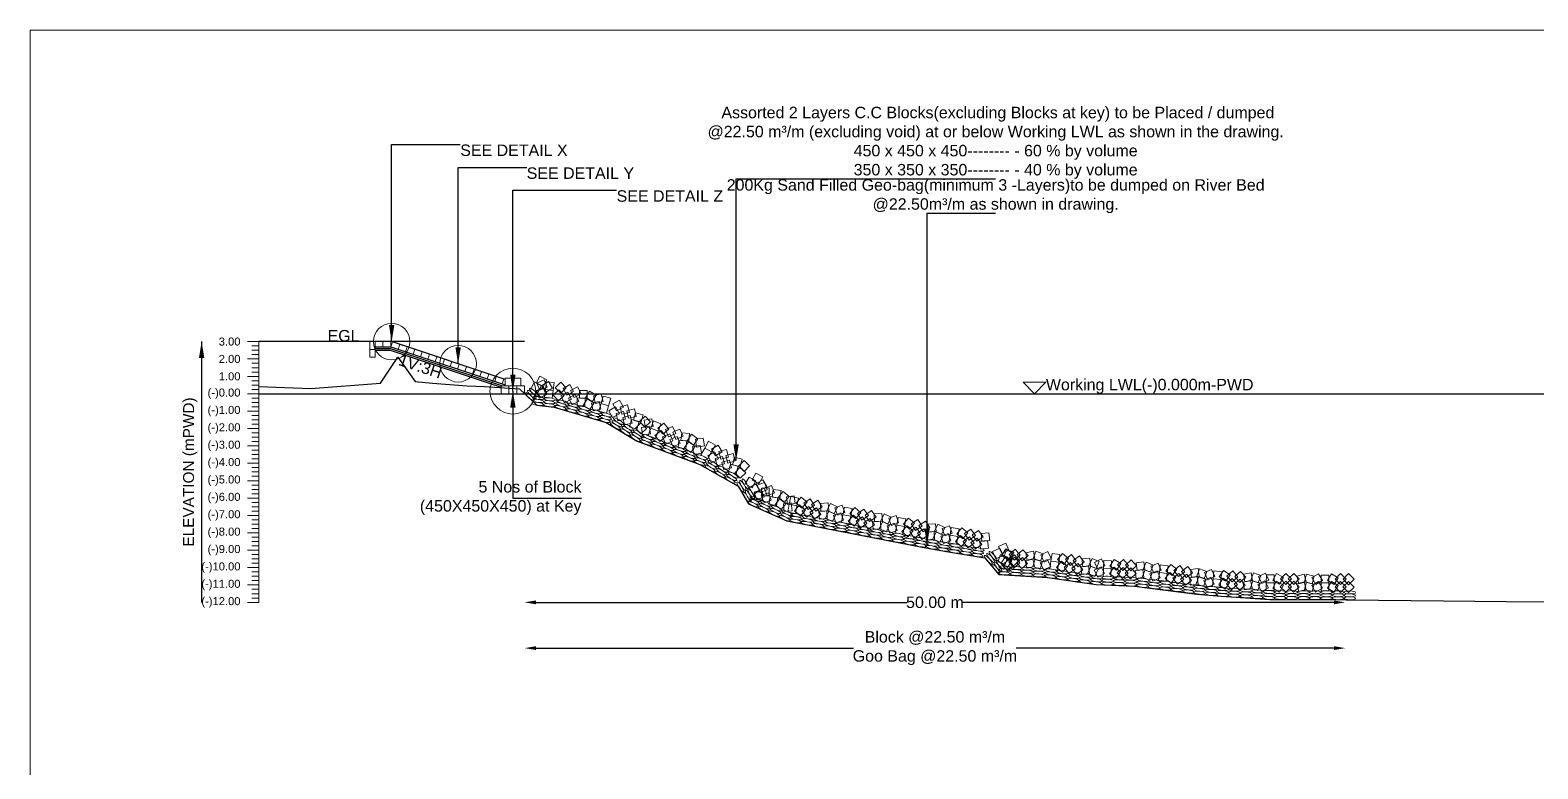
# Model space of a CAD drawing. Header units: inches. Extents: x 89000 to 845017, y -7071 to 0.
# Drawn here: x 205000 to 211594, y -3229 to 0 of the extents above; entities that cross this region are included whole.
import ezdxf

# ---------------------------------------------------------------- set-up
doc = ezdxf.new("R2010")
doc.units = ezdxf.units.IN
doc.header["$LTSCALE"] = 7
doc.header["$MEASUREMENT"] = 0
doc.header["$PDMODE"] = 3
for name, color, linetype, lineweight in [('Cross Section Labels', 7, 'Continuous', 9), ('Existing_Bed_Level for Xsection', 7, 'Continuous', 25), ('Long Section Labels', 7, 'Continuous', 9)]:
    doc.layers.add(name, color=color, linetype=linetype, lineweight=lineweight)
doc.styles.get("Standard").update_dxf_attribs({"font": 'arial.ttf'})
doc.dimstyles.new('Appron Lebeling Style', dxfattribs={"dimtxt": 50, "dimasz": 50, "dimexe": 0.18, "dimexo": 0.0625, "dimgap": 0.09, "dimtad": 0, "dimtih": 1, "dimtoh": 1, "dimdec": 4, "dimzin": 0, "dimdsep": 46, "dimtxsty": 'Standard', "dimcen": 0.09, "dimse1": 1, "dimse2": 1, "dimadec": 0, "dimazin": 0, "dimtfac": 1, "dimtdec": 4, "dimtofl": 0, "dimtmove": 0, "dimatfit": 3, "dimfxl": 1, "dimtolj": 1, "dimtzin": 0, "dimarcsym": 0})
doc.dimstyles.get("Standard").update_dxf_attribs({"dimtxt": 0.18, "dimasz": 0.18, "dimexe": 0.18, "dimexo": 0.0625, "dimgap": 0.09, "dimtad": 0, "dimtih": 1, "dimtoh": 1, "dimdec": 4, "dimzin": 0, "dimdsep": 46, "dimtxsty": 'Standard', "dimcen": 0.09, "dimadec": 0, "dimazin": 0, "dimtfac": 1, "dimtdec": 4, "dimtofl": 0, "dimtmove": 0, "dimatfit": 3, "dimfxl": 1, "dimtolj": 1, "dimtzin": 0, "dimarcsym": 0})

# ---------------------------------------------------------------- blocks, each defined once
blk = doc.blocks.new('*D273')
at = {"layer": 'Cross Section Labels', "color": 0, "lineweight": -2, "transparency": 16777216}
for p, q in [((207212.5, -2501.5), (208834.8, -2501.5)), ((210702.1, -2501.5), (209079.9, -2501.5))]:
    blk.add_line(p, q, dxfattribs=at)
at = {"layer": 'Cross Section Labels', "color": 0, "transparency": 16777216}
for points in [[(207212.5, -2493.2), (207212.5, -2509.9), (207162.5, -2501.5)], [(210702.1, -2493.2), (210702.1, -2509.9), (210752.1, -2501.5)]]:
    blk.add_solid(points, dxfattribs=at)
at = {"layer": 'Defpoints', "color": 0, "transparency": 16777216}
for p in [(207162.5, -1589.5), (210752.1, -2490.1), (210752.1, -2501.5)]:
    blk.add_point(p, dxfattribs=at)
at = {"layer": 'Cross Section Labels', "color": 0, "transparency": 16777216, "insert": (208957.3, -2501.5), "char_height": 50, "attachment_point": 5}
blk.add_mtext('\\A1;50.00 m', dxfattribs=at)
blk = doc.blocks.new('*D274')
at = {"layer": 'Cross Section Labels', "color": 0, "lineweight": -2, "transparency": 16777216}
for p, q in [((207212.5, -2701.5), (208601.7, -2701.5)), ((210702.1, -2701.5), (209312.9, -2701.5))]:
    blk.add_line(p, q, dxfattribs=at)
at = {"layer": 'Cross Section Labels', "color": 0, "transparency": 16777216}
for points in [[(207212.5, -2693.2), (207212.5, -2709.9), (207162.5, -2701.5)], [(210702.1, -2693.2), (210702.1, -2709.9), (210752.1, -2701.5)]]:
    blk.add_solid(points, dxfattribs=at)
at = {"layer": 'Defpoints', "color": 0, "transparency": 16777216}
for p in [(207162.5, -1589.5), (210752.1, -2490.1), (210752.1, -2701.5)]:
    blk.add_point(p, dxfattribs=at)
at = {"layer": 'Cross Section Labels', "color": 0, "transparency": 16777216, "insert": (208957.3, -2701.5), "char_height": 50, "attachment_point": 5}
blk.add_mtext('\\A1;Block @22.50 m³/m ^JGoo Bag @22.50 m³/m ', dxfattribs=at)

msp = doc.modelspace()

# ---------------------------------------------------------------- linework, layer by layer
at = {"layer": 'Cross Section Labels'}
for points in [[(205000, 0), (215000, 0), (215000, -7071), (205000, -7071)], [(209392.54003, -1589.52), (209442.54003, -1539.52), (209342.54003, -1539.52)]]:
    msp.add_lwpolyline(points, close=True, dxfattribs=at)
for centre, radius in [((206581.14003, -1361.52), 80), ((206871.84003, -1458.42), 80), ((207111.24003, -1578.12), 100)]:
    msp.add_circle(centre, radius, dxfattribs=at)
at = {"layer": 'Existing_Bed_Level for Xsection'}
for points in [[(207162.54003, -1361.52), (206000, -1361.52)], [(207077.04003, -1526.82), (206584.65009, -1362.69002), (206581.14003, -1361.52), (206577.4401, -1361.52), (206509.0401, -1361.52)], [(206509.0401, -1384.32), (206577.4401, -1384.32), (207077.04003, -1550.85331)], [(206000, -1558.36), (206227.97267, -1566.72), (206531.96665, -1543.92), (206607.94233, -1429.92), (206683.96364, -1535.56), (206759.93932, -1543.16), (206911.93631, -1555.32), (206987.91199, -1558.36), (207139.90898, -1568.24), (207215.88466, -1639.68), (207291.90597, -1648.8), (207519.87864, -1714.92), (207655.4139, -1796.24), (207928.98906, -1898.84), (208096.28507, -1993.84), (208141.8805, -2071.36), (208308.98906, -2145.08), (208901.86834, -2259.84), (209008.36535, -2279.6), (209175.40759, -2306.96), (209236.26697, -2379.16), (209448.98906, -2392.84), (209661.85903, -2424), (209828.98906, -2430.84), (210102.60643, -2465.04), (210208.98906, -2474.92), (210421.85168, -2488.6), (210756.25132, -2490.12), (211181.84572, -2494.68), (211455.40248, -2497.72), (211622.6033, -2499.24)], [(206509.0401, -1391.92), (206576.20679, -1391.92), (207066.40679, -1555.32)], [(206509.0401, -1399.52), (206574.97348, -1399.52), (207059.94003, -1561.17552)], [(206000, -1589.52), (212108.98906, -1589.52)]]:
    msp.add_lwpolyline(points, dxfattribs=at)
at = {"layer": 'Long Section Labels'}
for points in [[(206000, -1361.52), (205950, -1361.52)], [(206000, -1380.52), (205970, -1380.52)], [(206000, -2501.52), (206000, -2425.52), (206000, -2349.52), (206000, -2273.52), (206000, -2197.52), (206000, -2121.52), (206000, -2045.52), (206000, -1969.52), (206000, -1893.52), (206000, -1817.52), (206000, -1741.52), (206000, -1665.52), (206000, -1589.52), (206000, -1513.52), (206000, -1437.52), (206000, -1361.52)], [(206000, -1437.52), (205950, -1437.52)], [(206000, -1399.52), (205970, -1399.52)], [(206000, -1418.52), (205970, -1418.52)], [(206000, -1513.52), (205950, -1513.52)], [(206000, -1456.52), (205970, -1456.52)], [(206000, -1475.52), (205970, -1475.52)], [(206000, -1494.52), (205970, -1494.52)], [(206000, -1532.52), (205970, -1532.52)], [(206000, -1551.52), (205970, -1551.52)], [(206000, -1570.52), (205970, -1570.52)], [(206000, -1589.52), (205950, -1589.52)], [(206000, -1608.52), (205970, -1608.52)], [(206000, -1627.52), (205970, -1627.52)], [(206000, -1646.52), (205970, -1646.52)], [(206000, -1665.52), (205950, -1665.52)], [(206000, -1684.52), (205970, -1684.52)], [(206000, -1703.52), (205970, -1703.52)], [(206000, -1741.52), (205950, -1741.52)], [(206000, -1722.52), (205970, -1722.52)], [(206000, -1760.52), (205970, -1760.52)], [(206000, -1779.52), (205970, -1779.52)], [(206000, -1817.52), (205950, -1817.52)], [(206000, -1798.52), (205970, -1798.52)], [(206000, -1836.52), (205970, -1836.52)], [(206000, -1893.52), (205950, -1893.52)], [(206000, -1855.52), (205970, -1855.52)], [(206000, -1874.52), (205970, -1874.52)], [(206000, -1969.52), (205950, -1969.52)], [(206000, -1912.52), (205970, -1912.52)], [(206000, -1931.52), (205970, -1931.52)], [(206000, -1950.52), (205970, -1950.52)], [(206000, -1988.52), (205970, -1988.52)], [(206000, -2007.52), (205970, -2007.52)], [(206000, -2026.52), (205970, -2026.52)], [(206000, -2045.52), (205950, -2045.52)], [(206000, -2064.52), (205970, -2064.52)], [(206000, -2083.52), (205970, -2083.52)], [(206000, -2102.52), (205970, -2102.52)], [(206000, -2121.52), (205950, -2121.52)], [(206000, -2140.52), (205970, -2140.52)], [(206000, -2159.52), (205970, -2159.52)], [(206000, -2197.52), (205950, -2197.52)], [(206000, -2178.52), (205970, -2178.52)], [(206000, -2216.52), (205970, -2216.52)], [(206000, -2235.52), (205970, -2235.52)], [(206000, -2273.52), (205950, -2273.52)], [(206000, -2254.52), (205970, -2254.52)], [(206000, -2292.52), (205970, -2292.52)], [(206000, -2349.52), (205950, -2349.52)], [(206000, -2311.52), (205970, -2311.52)], [(206000, -2330.52), (205970, -2330.52)], [(206000, -2368.52), (205970, -2368.52)], [(206000, -2425.52), (205950, -2425.52)], [(206000, -2387.52), (205970, -2387.52)], [(206000, -2406.52), (205970, -2406.52)], [(206000, -2501.52), (205950, -2501.52)], [(206000, -2444.52), (205970, -2444.52)], [(206000, -2463.52), (205970, -2463.52)], [(206000, -2482.52), (205970, -2482.52)]]:
    msp.add_lwpolyline(points, dxfattribs=at)
for points in [[(206509.0401, -1361.52), (206486.2401, -1361.52), (206486.2401, -1395.72), (206509.0401, -1395.72)], [(206543.2401, -1361.52), (206509.0401, -1361.52), (206509.0401, -1384.32), (206543.2401, -1384.32)], [(206577.4401, -1361.52), (206543.2401, -1361.52), (206543.2401, -1384.32), (206577.4401, -1384.32)], [(206617.09506, -1373.50501), (206584.65009, -1362.69002), (206577.4401, -1384.32), (206609.88507, -1395.13499)], [(206649.54003, -1384.32), (206617.09506, -1373.50501), (206609.88507, -1395.13499), (206642.33004, -1405.94998)], [(206681.985, -1395.13499), (206649.54003, -1384.32), (206642.33004, -1405.94998), (206674.77501, -1416.76497)], [(206509.0401, -1395.72), (206486.2401, -1395.72), (206486.2401, -1429.92), (206509.0401, -1429.92)], [(206714.42997, -1405.94998), (206681.985, -1395.13499), (206674.77501, -1416.76497), (206707.21998, -1427.57996)], [(206746.87494, -1416.76497), (206714.42997, -1405.94998), (206707.21998, -1427.57996), (206739.66494, -1438.39495)], [(206779.31991, -1427.57996), (206746.87494, -1416.76497), (206739.66494, -1438.39495), (206772.10991, -1449.20994)], [(206811.76488, -1438.39495), (206779.31991, -1427.57996), (206772.10991, -1449.20994), (206804.55488, -1460.02493)], [(206844.20984, -1449.20994), (206811.76488, -1438.39495), (206804.55488, -1460.02493), (206836.99985, -1470.83992)], [(206876.65481, -1460.02493), (206844.20984, -1449.20994), (206836.99985, -1470.83992), (206869.44482, -1481.65491)], [(206909.09978, -1470.83992), (206876.65481, -1460.02493), (206869.44482, -1481.65491), (206901.88979, -1492.4699)], [(206941.54475, -1481.65491), (206909.09978, -1470.83992), (206901.88979, -1492.4699), (206934.33476, -1503.28489)], [(206973.98972, -1492.4699), (206941.54475, -1481.65491), (206934.33476, -1503.28489), (206966.77973, -1514.09988)], [(207006.43469, -1503.28489), (206973.98972, -1492.4699), (206966.77973, -1514.09988), (206999.2247, -1524.91486)], [(207038.87966, -1514.09988), (207006.43469, -1503.28489), (206999.2247, -1524.91486), (207031.66966, -1535.72985)], [(207071.32463, -1524.91486), (207038.87966, -1514.09988), (207031.66966, -1535.72985), (207064.11463, -1546.54484)], [(207259.84527, -1528.64451), (207229.71208, -1512.4695), (207213.53707, -1542.60269), (207243.67026, -1558.7777)], [(207094.14003, -1555.32), (207059.94003, -1555.32), (207059.94003, -1589.52), (207094.14003, -1589.52)], [(207111.24003, -1521.12), (207077.04003, -1521.12), (207077.04003, -1555.32), (207111.24003, -1555.32)], [(207128.34003, -1555.32), (207094.14003, -1555.32), (207094.14003, -1589.52), (207128.34003, -1589.52)], [(207145.44003, -1521.12), (207111.24003, -1521.12), (207111.24003, -1555.32), (207145.44003, -1555.32)], [(207162.54003, -1555.32), (207128.34003, -1555.32), (207128.34003, -1589.52), (207162.54003, -1589.52)], [(207236.41737, -1553.55983), (207206.28418, -1537.38482), (207190.10917, -1567.51801), (207220.24236, -1583.69302)], [(207243.73768, -1563.23815), (207212.2856, -1576.6697), (207225.71715, -1608.12178), (207257.16923, -1594.69023)], [(207261.71795, -1589.50925), (207243.72102, -1560.42746), (207214.63923, -1578.4244), (207232.63617, -1607.50618)], [(207247.81132, -1529.28163), (207216.35924, -1542.71318), (207229.79079, -1574.16526), (207261.24287, -1560.73371)], [(207285.14586, -1564.59393), (207267.14892, -1535.51214), (207238.06713, -1553.50907), (207256.06407, -1582.59086)], [(207287.69902, -1574.81217), (207253.74249, -1570.73852), (207249.66885, -1604.69505), (207283.62538, -1608.76869)], [(207291.77266, -1540.85564), (207257.81614, -1536.782), (207253.74249, -1570.73852), (207287.69902, -1574.81217)], [(207335.59179, -1596.77683), (207311.89453, -1572.11756), (207287.23526, -1595.81483), (207310.93252, -1620.4741)], [(207345.11838, -1563.93046), (207321.42112, -1539.27119), (207296.76185, -1562.96846), (207320.45911, -1587.62772)], [(207351.00546, -1582.59921), (207321.03669, -1599.07685), (207337.51433, -1629.04563), (207367.4831, -1612.56798)], [(207360.53205, -1549.75284), (207330.56328, -1566.23048), (207347.04092, -1596.19925), (207377.00969, -1579.72161)], [(207409.86143, -1589.2297), (207393.35992, -1559.27406), (207363.40428, -1575.77557), (207379.90579, -1605.73121)], [(207436.92263, -1575.27967), (207402.72967, -1574.58582), (207402.03582, -1608.77878), (207436.22878, -1609.47263)], [(207475.80913, -1595.7814), (207446.55118, -1578.07229), (207428.84207, -1607.33023), (207458.10001, -1625.03934)], [(207400.33484, -1622.07607), (207383.83334, -1592.12043), (207353.8777, -1608.62194), (207370.3792, -1638.57758)], [(207427.39605, -1608.12604), (207393.20308, -1607.43219), (207392.50923, -1641.62515), (207426.70219, -1642.319)], [(207466.28254, -1628.62777), (207437.0246, -1610.91866), (207419.31548, -1640.1766), (207448.57342, -1657.88572)], [(207488.17585, -1623.24527), (207454.96188, -1631.3983), (207463.11491, -1664.61228), (207496.32888, -1656.45925)], [(207497.70244, -1590.3989), (207464.48847, -1598.55193), (207472.6415, -1631.76591), (207505.85547, -1623.61288)], [(207529.67823, -1641.79547), (207496.83186, -1632.26888), (207487.30527, -1665.11526), (207520.15164, -1674.64185)], [(207539.20482, -1608.9491), (207506.35845, -1599.42251), (207496.83186, -1632.26888), (207529.67823, -1641.79547)], [(207577.13972, -1676.8175), (207560.52222, -1646.92605), (207530.63077, -1663.54355), (207547.24827, -1693.435)], [(207594.73529, -1647.49113), (207578.11779, -1617.59968), (207548.22634, -1634.21718), (207564.84384, -1664.10863)], [(207613.25739, -1637.71781), (207580.07527, -1645.99952), (207588.35698, -1679.18165), (207621.5391, -1670.89993)], [(207595.66182, -1667.04418), (207562.4797, -1675.32589), (207570.76141, -1708.50801), (207603.94353, -1700.2263)], [(207633.27981, -1717.80536), (207624.97167, -1684.62984), (207591.79616, -1692.93798), (207600.10429, -1726.11349)], [(207650.87538, -1688.47899), (207642.56724, -1655.30347), (207609.39173, -1663.61161), (207617.69986, -1696.78712)], [(207663.00548, -1711.22531), (207630.12242, -1701.82611), (207620.72323, -1734.70916), (207653.60628, -1744.10836)], [(207680.60105, -1681.89894), (207647.718, -1672.49974), (207638.3188, -1705.3828), (207671.20185, -1714.78199)], [(207712.96584, -1711.6479), (207689.19775, -1687.05689), (207664.60674, -1710.82498), (207688.37484, -1735.41599)], [(207718.98132, -1698.95102), (207685.24133, -1704.54144), (207690.83175, -1738.28143), (207724.57174, -1732.69101)], [(207758.94437, -1720.61924), (207726.92228, -1708.60986), (207714.9129, -1740.63196), (207746.935, -1752.64134)], [(207695.37027, -1740.97426), (207671.60218, -1716.38326), (207647.01117, -1740.15135), (207670.77926, -1764.74236)], [(207706.97194, -1730.97312), (207673.23195, -1736.56354), (207678.82237, -1770.30353), (207712.56237, -1764.71311)], [(207746.935, -1752.64134), (207714.9129, -1740.63196), (207702.90352, -1772.65406), (207734.92562, -1784.66344)], [(207781.01213, -1776.98477), (207759.26905, -1750.58631), (207732.87059, -1772.32939), (207754.61366, -1798.72785)], [(207793.0215, -1744.96267), (207771.27843, -1718.56421), (207744.87997, -1740.30729), (207766.62304, -1766.70575)], [(207797.46438, -1764.0268), (207766.3238, -1778.16553), (207780.46253, -1809.30612), (207811.60312, -1795.16738)], [(207809.47376, -1732.0047), (207778.33317, -1746.14343), (207792.47191, -1777.28402), (207823.6125, -1763.14528)], [(207843.63198, -1807.15873), (207829.46845, -1776.02941), (207798.33913, -1790.19294), (207812.50266, -1821.32226)], [(207855.64136, -1775.13663), (207841.47783, -1744.00731), (207810.34851, -1758.17084), (207824.51204, -1789.30016)], [(207883.68968, -1763.29587), (207849.64979, -1759.99046), (207846.34438, -1794.03035), (207880.38427, -1797.33576)], [(207920.89534, -1786.70997), (207893.07661, -1766.81629), (207873.18293, -1794.63501), (207901.00166, -1814.52869)], [(207871.68031, -1795.31797), (207837.64041, -1792.01256), (207834.335, -1826.05245), (207868.3749, -1829.35786)], [(207908.88596, -1818.73206), (207881.06723, -1798.83839), (207861.17355, -1826.65711), (207888.99228, -1846.55079)], [(207931.12664, -1815.03876), (207897.38665, -1820.62918), (207902.97707, -1854.36917), (207936.71706, -1848.77875)], [(207943.13602, -1783.01666), (207909.39602, -1788.60708), (207914.98645, -1822.34708), (207948.72644, -1816.75665)], [(207980.32224, -1844.08711), (207950.58266, -1827.19931), (207933.69487, -1856.93889), (207963.43445, -1873.82668)], [(207997.21003, -1814.34753), (207967.47045, -1797.45974), (207950.58266, -1827.19931), (207980.32224, -1844.08711)], [(208010.15497, -1873.47863), (207992.82598, -1843.99396), (207963.3413, -1861.32295), (207980.6703, -1890.80762)], [(208027.04276, -1843.73905), (208009.71377, -1814.25438), (207980.22909, -1831.58337), (207997.55809, -1861.06805)], [(208045.32535, -1833.5247), (208012.3512, -1842.59916), (208021.42566, -1875.5733), (208054.39981, -1866.49885)], [(208028.43756, -1863.26428), (207995.46341, -1872.33874), (208004.53787, -1905.31288), (208037.51202, -1896.23842)], [(208067.2611, -1913.10947), (208058.16039, -1880.14256), (208025.19348, -1889.24327), (208034.2942, -1922.21018)], [(208084.14889, -1883.36989), (208075.04818, -1850.40298), (208042.08127, -1859.5037), (208051.18199, -1892.4706)], [(208096.82056, -1905.81902), (208063.72173, -1897.21047), (208055.11318, -1930.30931), (208088.21202, -1938.91785)], [(208113.70835, -1876.07944), (208080.60952, -1867.47089), (208072.00097, -1900.56973), (208105.09981, -1909.17827)], [(208129.88892, -1934.78389), (208105.53839, -1910.76948), (208081.52398, -1935.12001), (208105.87451, -1959.13442)], [(208146.77671, -1905.04431), (208122.42618, -1881.02991), (208098.41177, -1905.38043), (208122.7623, -1929.39484)], [(208174.49547, -1970.56241), (208144.75027, -1953.68451), (208127.87237, -1983.4297), (208157.61757, -2000.3076)], [(208203.97438, -1953.22361), (208174.22918, -1936.34571), (208157.35128, -1966.0909), (208187.09648, -1982.9688)], [(208221.41048, -1995.20622), (208204.07168, -1965.72731), (208174.59277, -1983.06611), (208191.93157, -2012.54502)], [(208211.76905, -1977.32555), (208179.87764, -1989.6778), (208192.22989, -2021.56921), (208224.1213, -2009.21696)], [(208191.93157, -2012.54502), (208174.59277, -1983.06611), (208145.11386, -2000.40491), (208162.45266, -2029.88382)], [(208197.96524, -2008.61604), (208166.07383, -2020.96829), (208178.42608, -2052.8597), (208210.31749, -2040.50745)], [(208203.1093, -2052.9048), (208202.81244, -2018.70609), (208168.61373, -2019.00295), (208168.91059, -2053.20166)], [(208241.61575, -2054.29364), (208229.23811, -2022.41208), (208197.35655, -2034.78973), (208209.73419, -2066.67129)], [(208232.58821, -2035.566), (208232.29135, -2001.36729), (208198.09264, -2001.66415), (208198.3895, -2035.86286)], [(208255.41956, -2023.00315), (208243.04192, -1991.12159), (208211.16036, -2003.49923), (208223.538, -2035.3808)], [(208270.28971, -2044.06053), (208236.49168, -2038.83243), (208231.26357, -2072.63046), (208265.06161, -2077.85856)], [(208284.09352, -2012.77004), (208250.29549, -2007.54194), (208245.06738, -2041.33997), (208278.86542, -2046.56807)], [(208319.91328, -2038.25385), (208293.26598, -2016.81647), (208271.8286, -2043.46378), (208298.4759, -2064.90116)], [(208342.32745, -2035.82617), (208308.32498, -2039.49661), (208311.99542, -2073.49908), (208345.99788, -2069.82864)], [(208360.2127, -2045.84602), (208326.63592, -2039.34677), (208320.13667, -2072.92355), (208353.71345, -2079.4228)], [(208397.87324, -2064.16369), (208372.03111, -2041.76225), (208349.62968, -2067.60439), (208375.47181, -2090.00582)], [(208306.10947, -2069.54434), (208279.46217, -2048.10696), (208258.02479, -2074.75427), (208284.67209, -2096.19165)], [(208328.52364, -2067.11666), (208294.52117, -2070.7871), (208298.1916, -2104.78957), (208332.19407, -2101.11913)], [(208353.71345, -2079.4228), (208320.13667, -2072.92355), (208313.63742, -2106.50032), (208347.2142, -2112.99957)], [(208391.37399, -2097.74046), (208365.53186, -2075.33903), (208343.13043, -2101.18116), (208368.97256, -2123.58259)], [(208405.4341, -2082.21953), (208377.08845, -2101.35494), (208396.22387, -2129.70059), (208424.56952, -2110.56518)], [(208411.93335, -2048.64275), (208383.5877, -2067.77817), (208402.72312, -2096.12382), (208431.06877, -2076.9884)], [(208458.14995, -2117.04552), (208438.99197, -2088.71512), (208410.66157, -2107.8731), (208429.81955, -2136.2035)], [(208464.6492, -2083.46875), (208445.49122, -2055.13834), (208417.16082, -2074.29633), (208436.3188, -2102.62673)], [(208483.83001, -2100.69172), (208449.71569, -2103.11108), (208452.13505, -2137.2254), (208486.24937, -2134.80604)], [(208490.32926, -2067.11495), (208456.21494, -2069.53431), (208458.6343, -2103.64862), (208492.74862, -2101.22927)], [(208524.42021, -2117.57117), (208493.67267, -2102.5969), (208478.6984, -2133.34444), (208509.44594, -2148.31871)], [(208530.91946, -2083.9944), (208500.17192, -2069.02013), (208485.19765, -2099.76767), (208515.94519, -2114.74194)], [(208552.23239, -2076.64271), (208519.89775, -2087.78322), (208531.03827, -2120.11786), (208563.37291, -2108.97735)], [(208595.25012, -2091.34077), (208561.67334, -2084.84152), (208555.17409, -2118.4183), (208588.75087, -2124.91755)], [(208632.91066, -2109.65844), (208607.06853, -2087.257), (208584.6671, -2113.09914), (208610.50923, -2135.50057)], [(208646.97077, -2094.1375), (208618.62512, -2113.27292), (208637.76054, -2141.61857), (208666.10619, -2122.48315)], [(208699.68662, -2128.9635), (208680.52864, -2100.63309), (208652.19823, -2119.79108), (208671.35622, -2148.12148)], [(208545.73314, -2110.21948), (208513.3985, -2121.36), (208524.53902, -2153.69464), (208556.87366, -2142.55412)], [(208588.75087, -2124.91755), (208555.17409, -2118.4183), (208548.67484, -2151.99507), (208582.25162, -2158.49432)], [(208626.41141, -2143.23521), (208600.56928, -2120.83378), (208578.16785, -2146.67591), (208604.00998, -2169.07734)], [(208640.47152, -2127.71428), (208612.12587, -2146.84969), (208631.26129, -2175.19534), (208659.60694, -2156.05993)], [(208693.18737, -2162.54027), (208674.02939, -2134.20987), (208645.69898, -2153.36785), (208664.85697, -2181.69825)], [(208718.86743, -2146.18647), (208684.75311, -2148.60583), (208687.17247, -2182.72015), (208721.28679, -2180.30079)], [(208725.36668, -2112.6097), (208691.25236, -2115.02906), (208693.67172, -2149.14337), (208727.78604, -2146.72401)], [(208759.45763, -2163.06592), (208728.71009, -2148.09165), (208713.73582, -2178.83919), (208744.48336, -2193.81346)], [(208765.95688, -2129.48915), (208735.20934, -2114.51488), (208720.23507, -2145.26242), (208750.98261, -2160.23669)], [(208780.77056, -2155.71423), (208748.43592, -2166.85474), (208759.57643, -2199.18939), (208791.91107, -2188.04887)], [(208787.26981, -2122.13746), (208754.93517, -2133.27797), (208766.07568, -2165.61261), (208798.41032, -2154.4721)], [(208823.78828, -2170.4123), (208790.21151, -2163.91305), (208783.71226, -2197.48982), (208817.28903, -2203.98907)], [(208830.28753, -2136.83552), (208796.71076, -2130.33627), (208790.21151, -2163.91305), (208823.78828, -2170.4123)], [(208861.44883, -2188.72996), (208835.6067, -2166.32853), (208813.20526, -2192.17066), (208839.0474, -2214.57209)], [(208867.94808, -2155.15319), (208842.10595, -2132.75175), (208819.70451, -2158.59388), (208845.54665, -2180.99532)], [(208875.50894, -2173.20903), (208847.16329, -2192.34444), (208866.2987, -2220.69009), (208894.64435, -2201.55468)], [(208882.00819, -2139.63225), (208853.66254, -2158.76767), (208872.79795, -2187.11332), (208901.1436, -2167.9779)], [(208934.72404, -2174.45824), (208915.56605, -2146.12784), (208887.23565, -2165.28582), (208906.39363, -2193.61623)], [(208959.61486, -2157.6544), (208925.52029, -2160.33775), (208928.20364, -2194.43232), (208962.29821, -2191.74897)], [(209000.3345, -2174.21916), (208969.47197, -2159.48334), (208954.73615, -2190.34586), (208985.59868, -2205.08168)], [(209021.58989, -2166.70271), (208989.34245, -2178.09318), (209000.73291, -2210.34062), (209032.98035, -2198.95015)], [(209062.62772, -2179.89978), (209028.87744, -2174.37179), (209023.34945, -2208.12207), (209057.09973, -2213.65006)], [(209100.80098, -2197.12346), (209074.32341, -2175.4768), (209052.67674, -2201.95437), (209079.15432, -2223.60103)], [(208928.22479, -2208.03502), (208909.0668, -2179.70462), (208880.7364, -2198.8626), (208899.89438, -2227.193)], [(208953.37571, -2191.28047), (208919.28114, -2193.96382), (208921.96448, -2228.05839), (208956.05905, -2225.37504)], [(208994.09534, -2207.84523), (208963.23282, -2193.10941), (208948.497, -2223.97194), (208979.35952, -2238.70776)], [(209015.35073, -2200.32879), (208983.10329, -2211.71925), (208994.49376, -2243.96669), (209026.7412, -2232.57623)], [(209057.09973, -2213.65006), (209023.34945, -2208.12207), (209017.82146, -2241.87235), (209051.57174, -2247.40034)], [(209095.273, -2230.87374), (209068.79542, -2209.22707), (209047.14876, -2235.70465), (209073.62633, -2257.35131)], [(209108.87954, -2214.95369), (209081.09766, -2234.8988), (209101.04277, -2262.68068), (209128.82465, -2242.73556)], [(209114.40752, -2181.20341), (209086.62565, -2201.14852), (209106.57076, -2228.9304), (209134.35264, -2208.98528)], [(209162.57804, -2248.24455), (209142.61081, -2220.47857), (209114.84483, -2240.4458), (209134.81206, -2268.21178)], [(209168.10603, -2214.49427), (209148.1388, -2186.72829), (209120.37282, -2206.69552), (209140.34005, -2234.4615)], [(209187.77567, -2231.15679), (209153.74534, -2234.5592), (209157.14775, -2268.58953), (209191.17809, -2265.18712)], [(209193.30366, -2197.40651), (209159.27333, -2200.80892), (209162.67574, -2234.83925), (209196.70608, -2231.43684)], [(209255.08099, -2296.05402), (209240.5642, -2265.08787), (209209.59805, -2279.60466), (209224.11484, -2310.57082)], [(209276.282, -2303.7225), (209244.12534, -2292.07825), (209232.48108, -2324.23491), (209264.63775, -2335.87917)], [(209281.23036, -2274.012), (209266.71356, -2243.04585), (209235.74741, -2257.56264), (209250.2642, -2288.5288)], [(209293.73647, -2320.59445), (209265.26553, -2301.64596), (209246.31704, -2330.1169), (209274.78798, -2349.06539)], [(209295.93132, -2286.46495), (209267.46037, -2267.51646), (209248.51188, -2295.9874), (209276.98282, -2314.9359)], [(209302.43137, -2281.68048), (209270.2747, -2270.03622), (209258.63044, -2302.19289), (209290.78711, -2313.83715)], [(209326.66862, -2320.13972), (209304.6266, -2293.99036), (209278.47724, -2316.03238), (209300.51926, -2342.18174)], [(209305.71785, -2303.41794), (209280.02367, -2325.98892), (209302.59466, -2351.6831), (209328.28883, -2329.11212)], [(209307.91269, -2269.28844), (209282.21852, -2291.85942), (209304.7895, -2317.5536), (209330.48368, -2294.98262)], [(209362.41957, -2331.28774), (209339.82813, -2305.61155), (209314.15194, -2328.20298), (209336.74337, -2353.87918)], [(209364.61441, -2297.15824), (209342.02297, -2271.48205), (209316.34678, -2294.07348), (209338.93822, -2319.74968)], [(209388.01672, -2277.68405), (209354.48343, -2284.40408), (209361.20347, -2317.93737), (209394.73675, -2311.21733)], [(209430.4177, -2289.28736), (209398.0214, -2278.32744), (209387.06148, -2310.72374), (209419.45778, -2321.68366)], [(209450.62804, -2279.29584), (209419.96454, -2294.44144), (209435.11014, -2325.10495), (209465.77365, -2309.95935)], [(209503.47029, -2292.513), (209469.63091, -2287.55958), (209464.67748, -2321.39896), (209498.51686, -2326.35238)], [(209541.93084, -2309.08523), (209515.0891, -2287.89182), (209493.89569, -2314.73357), (209520.73743, -2335.92698)], [(209555.26477, -2292.93617), (209527.82599, -2313.3507), (209548.24052, -2340.78948), (209575.6793, -2320.37495)], [(209609.52147, -2325.30932), (209589.0851, -2297.8868), (209561.66258, -2318.32318), (209582.09895, -2345.7457)], [(209634.42496, -2307.79566), (209600.45739, -2311.77611), (209604.43784, -2345.74368), (209638.40542, -2341.76323)], [(209300.51926, -2342.18174), (209278.47724, -2316.03238), (209252.32787, -2338.0744), (209274.36989, -2364.22377)], [(209385.82187, -2311.81354), (209352.28859, -2318.53358), (209359.00863, -2352.06686), (209392.54191, -2345.34683)], [(209428.22286, -2323.41686), (209395.82656, -2312.45694), (209384.86664, -2344.85324), (209417.26294, -2355.81316)], [(209448.4332, -2313.42534), (209417.76969, -2328.57094), (209432.91529, -2359.23445), (209463.5788, -2344.08884)], [(209498.51686, -2326.35238), (209464.67748, -2321.39896), (209459.72406, -2355.23834), (209493.56344, -2360.19176)], [(209536.97742, -2342.92461), (209510.13568, -2321.7312), (209488.94226, -2348.57295), (209515.78401, -2369.76636)], [(209550.31135, -2326.77555), (209522.87256, -2347.19008), (209543.2871, -2374.62886), (209570.72588, -2354.21433)], [(209604.56805, -2359.1487), (209584.13167, -2331.72618), (209556.70915, -2352.16256), (209577.14553, -2379.58507)], [(209629.47154, -2341.63504), (209595.50397, -2345.61549), (209599.48442, -2379.58306), (209633.45199, -2375.60261)], [(209670.79275, -2356.63629), (209639.39118, -2343.08708), (209625.84197, -2374.48865), (209657.24354, -2388.03787)], [(209675.74618, -2322.79692), (209644.3446, -2309.2477), (209630.79539, -2340.64927), (209662.19696, -2354.19849)], [(209683.69296, -2345.61198), (209653.39091, -2361.4684), (209669.24733, -2391.77045), (209699.54938, -2375.91403)], [(209685.09147, -2311.44059), (209654.78942, -2327.297), (209670.64583, -2357.59905), (209700.94788, -2341.74264)], [(209728.42649, -2353.70328), (209694.25509, -2352.30477), (209692.85659, -2386.47617), (209727.02798, -2387.87467)], [(209729.82499, -2319.53188), (209695.6536, -2318.13338), (209694.25509, -2352.30477), (209728.42649, -2353.70328)], [(209768.4052, -2366.1755), (209739.5002, -2347.89596), (209721.22067, -2376.80096), (209750.12566, -2395.08049)], [(209769.8037, -2332.0041), (209740.89871, -2313.72457), (209722.61917, -2342.62956), (209751.52417, -2360.9091)], [(209779.98284, -2348.7243), (209754.8219, -2371.88822), (209777.98581, -2397.04916), (209803.14676, -2373.88525)], [(209781.38135, -2314.55291), (209756.2204, -2337.71683), (209779.38432, -2362.87777), (209804.54526, -2339.71385)], [(209837.31894, -2375.26451), (209814.13499, -2350.12202), (209788.9925, -2373.30597), (209812.17645, -2398.44846)], [(209838.71744, -2341.09312), (209815.5335, -2315.95063), (209790.39101, -2339.13457), (209813.57495, -2364.27706)], [(209866.45223, -2358.11939), (209832.57573, -2362.81227), (209837.26861, -2396.68876), (209871.1451, -2391.99589)], [(209870.69395, -2324.18346), (209836.81746, -2328.87633), (209841.51033, -2362.75283), (209875.38682, -2358.05995)], [(209908.07935, -2372.24962), (209876.40017, -2359.36281), (209863.51336, -2391.04198), (209895.19253, -2403.92879)], [(209912.32107, -2338.31368), (209880.6419, -2325.42687), (209867.75508, -2357.10605), (209899.43426, -2369.99286)], [(209928.85356, -2363.4906), (209897.33536, -2376.76625), (209910.61102, -2408.28445), (209942.12922, -2395.00879)], [(209933.09528, -2329.55466), (209901.57708, -2342.83032), (209914.85274, -2374.34852), (209946.37094, -2361.07286)], [(209972.75706, -2375.28214), (209938.82112, -2371.04042), (209934.5794, -2404.97635), (209968.51533, -2409.21808)], [(209976.99878, -2341.3462), (209943.06284, -2337.10448), (209938.82112, -2371.04042), (209972.75706, -2375.28214)], [(210011.55714, -2391.04307), (209984.27626, -2370.41799), (209963.65119, -2397.69887), (209990.93206, -2418.32395)], [(210015.79886, -2357.10713), (209988.51799, -2336.48206), (209967.89291, -2363.76293), (209995.17379, -2384.38801)], [(210028.79073, -2340.68162), (210001.78669, -2361.66785), (210022.77292, -2388.67189), (210049.77696, -2367.68566)], [(210083.71528, -2371.90828), (210062.70756, -2344.92096), (210035.72024, -2365.92868), (210056.72796, -2392.916)], [(210108.24551, -2353.87552), (210074.36901, -2358.56839), (210079.06188, -2392.44489), (210112.93838, -2387.75201)], [(210146.76942, -2366.55462), (210114.69723, -2354.67964), (210102.82226, -2386.75182), (210134.89444, -2398.6268)], [(210167.2552, -2357.14073), (210136.17418, -2371.40994), (210150.44339, -2402.49096), (210181.52441, -2388.22175)], [(210211.51079, -2367.53305), (210177.45733, -2364.37043), (210174.29471, -2398.42388), (210208.34816, -2401.5865)], [(210248.13498, -2380.90403), (210219.66324, -2361.95674), (210200.71595, -2390.42848), (210229.18769, -2409.37577)], [(210260.11563, -2363.72701), (210234.42241, -2386.29908), (210256.99448, -2411.9923), (210282.6877, -2389.42023)], [(210316.81853, -2391.59441), (210294.22601, -2365.91917), (210268.55077, -2388.5117), (210291.14329, -2414.18694)], [(210340.22001, -2372.11923), (210306.68701, -2378.84068), (210313.40847, -2412.37368), (210346.94147, -2405.65223)], [(210382.62149, -2383.72075), (210350.22472, -2372.7622), (210339.26618, -2405.15896), (210371.66294, -2416.11751)], [(210402.83141, -2373.72837), (210372.16854, -2388.87527), (210387.31544, -2419.53814), (210417.97831, -2404.39124)], [(210024.549, -2374.61756), (209997.54496, -2395.60379), (210018.53119, -2422.60783), (210045.53523, -2401.6216)], [(210079.47356, -2405.84421), (210058.46583, -2378.85689), (210031.47851, -2399.86462), (210052.48624, -2426.85194)], [(210104.00378, -2387.81145), (210070.12729, -2392.50433), (210074.82016, -2426.38082), (210108.69666, -2421.68795)], [(210143.60679, -2400.60807), (210111.53461, -2388.7331), (210099.65963, -2420.80528), (210131.73182, -2432.68025)], [(210164.09257, -2391.19418), (210133.01156, -2405.46339), (210147.28076, -2436.54441), (210178.36178, -2422.2752)], [(210208.34816, -2401.5865), (210174.29471, -2398.42388), (210171.13209, -2432.47734), (210205.18554, -2435.63996)], [(210245.94158, -2415.03362), (210217.46984, -2396.08633), (210198.52255, -2424.55807), (210226.99429, -2443.50536)], [(210257.92223, -2397.8566), (210232.22901, -2420.42867), (210254.80108, -2446.12189), (210280.4943, -2423.54982)], [(210314.62513, -2425.72401), (210292.03261, -2400.04877), (210266.35737, -2422.64129), (210288.94989, -2448.31653)], [(210338.02661, -2406.24882), (210304.49361, -2412.97027), (210311.21507, -2446.50327), (210344.74807, -2439.78182)], [(210380.42809, -2417.85034), (210348.03132, -2406.89179), (210337.07278, -2439.28855), (210369.46954, -2450.2471)], [(210400.63801, -2407.85796), (210369.97514, -2423.00486), (210385.12204, -2453.66773), (210415.78491, -2438.52083)], [(210440.86175, -2415.72566), (210406.6621, -2415.5702), (210406.50665, -2449.76985), (210440.7063, -2449.9253)], [(210441.0172, -2381.52601), (210406.81756, -2381.37056), (210406.6621, -2415.5702), (210440.86175, -2415.72566)], [(210481.2674, -2426.73641), (210451.71705, -2409.51965), (210434.50029, -2439.07), (210464.05064, -2456.28676)], [(210481.42286, -2392.53676), (210451.8725, -2375.32), (210434.65575, -2404.87035), (210464.2061, -2422.08711)], [(210492.20305, -2408.8759), (210467.90074, -2432.93911), (210491.96394, -2457.24142), (210516.26625, -2433.17821)], [(210492.3585, -2374.67626), (210468.05619, -2398.73946), (210492.1194, -2423.04177), (210516.4217, -2398.97856)], [(210550.46599, -2433.31441), (210526.38343, -2409.03127), (210502.1003, -2433.11382), (210526.18285, -2457.39696)], [(210550.62144, -2399.11476), (210526.53889, -2374.83162), (210502.25575, -2398.91417), (210526.3383, -2423.19731)], [(210572.66519, -2412.47916), (210539.59238, -2421.18716), (210548.30038, -2454.25997), (210581.37319, -2445.55197)], [(210572.82065, -2378.27951), (210539.74784, -2386.98751), (210548.45584, -2420.06032), (210581.52865, -2411.35232)], [(210615.68272, -2421.53302), (210582.69044, -2412.52473), (210573.68215, -2445.51701), (210606.67443, -2454.52531)], [(210615.83818, -2387.33338), (210582.84589, -2378.32508), (210573.8376, -2411.31736), (210606.82988, -2420.32566)], [(210635.2612, -2410.35394), (210605.55555, -2427.30136), (210622.50297, -2457.007), (210652.20861, -2440.05959)], [(210635.41665, -2376.1543), (210605.71101, -2393.10171), (210622.65842, -2422.80735), (210652.36406, -2405.85994)], [(210680.25928, -2416.81383), (210646.05963, -2416.65837), (210645.90418, -2450.85802), (210680.10382, -2451.01347)], [(210680.41473, -2382.61418), (210646.21508, -2382.45873), (210646.05963, -2416.65837), (210680.25928, -2416.81383)], [(210720.66493, -2427.82458), (210691.11458, -2410.60782), (210673.89782, -2440.15817), (210703.44817, -2457.37493)], [(210720.82038, -2393.62493), (210691.27003, -2376.40818), (210674.05327, -2405.95853), (210703.60362, -2423.17529)], [(210731.60057, -2409.96407), (210707.29826, -2434.02728), (210731.36147, -2458.32959), (210755.66378, -2434.26638)], [(210731.75603, -2375.76443), (210707.45372, -2399.82763), (210731.51692, -2424.12994), (210755.81923, -2400.06673)], [(210790.20657, -2434.61098), (210766.27427, -2410.17975), (210741.84304, -2434.11205), (210765.77534, -2458.54328)], [(210790.57298, -2400.41294), (210766.64068, -2375.98171), (210742.20945, -2399.91401), (210766.14175, -2424.34524)]]:
    msp.add_lwpolyline(points, close=True, dxfattribs=at)
for centre, major_axis in [((207185.39157, -1602.14001), (18.42627, -17.32624)), ((207194.24211, -1592.72755), (18.42627, -17.32624)), ((207203.09265, -1583.3151), (18.42627, -17.32624)), ((207219.29016, -1633.58223), (25.11274, -3.01268)), ((207220.82909, -1620.75421), (25.11274, -3.01268)), ((207222.36803, -1607.92619), (25.11274, -3.01268)), ((207269.51563, -1639.60759), (25.11274, -3.01268)), ((207271.05457, -1626.77957), (25.11274, -3.01268)), ((207272.5935, -1613.95155), (25.11274, -3.01268)), ((207319.88624, -1650.18903), (24.29172, -7.04544)), ((207323.48517, -1637.7804), (24.29172, -7.04544)), ((207327.08411, -1625.37177), (24.29172, -7.04544)), ((207372.06861, -1651.87128), (24.29172, -7.04544)), ((207375.66754, -1639.46265), (24.29172, -7.04544)), ((207424.25097, -1653.55354), (24.29172, -7.04544)), ((207368.46967, -1664.27991), (24.29172, -7.04544)), ((207417.0531, -1678.3708), (24.29172, -7.04544)), ((207420.65204, -1665.96217), (24.29172, -7.04544)), ((207465.63654, -1692.46168), (24.29172, -7.04544)), ((207469.23547, -1680.05305), (24.29172, -7.04544)), ((207472.8344, -1667.64442), (24.29172, -7.04544)), ((207514.21997, -1706.55257), (24.29172, -7.04544)), ((207517.8189, -1694.14394), (24.29172, -7.04544)), ((207521.41784, -1681.73531), (24.29172, -7.04544)), ((207566.56754, -1720.33226), (21.68848, -13.0129)), ((207573.21475, -1709.25341), (21.68848, -13.0129)), ((207559.92032, -1731.41111), (21.68848, -13.0129)), ((207603.29728, -1757.43691), (21.68848, -13.0129)), ((207609.9445, -1746.35806), (21.68848, -13.0129)), ((207616.59171, -1735.27921), (21.68848, -13.0129)), ((207646.67424, -1783.46272), (21.68848, -13.0129)), ((207653.32145, -1772.38387), (21.68848, -13.0129)), ((207659.96867, -1761.30501), (21.68848, -13.0129)), ((207696.41131, -1790.91734), (23.68212, -8.8816)), ((207700.94819, -1778.82011), (23.68212, -8.8816)), ((207691.87443, -1803.01458), (23.68212, -8.8816)), ((207739.23868, -1820.77779), (23.68212, -8.8816)), ((207743.77555, -1808.68055), (23.68212, -8.8816)), ((207748.31243, -1796.58331), (23.68212, -8.8816)), ((207786.60292, -1838.54099), (23.68212, -8.8816)), ((207791.1398, -1826.44375), (23.68212, -8.8816)), ((207795.67667, -1814.34651), (23.68212, -8.8816)), ((207833.96716, -1856.30419), (23.68212, -8.8816)), ((207838.50404, -1844.20696), (23.68212, -8.8816)), ((207843.04092, -1832.10972), (23.68212, -8.8816)), ((207890.40516, -1849.87292), (23.68212, -8.8816)), ((207881.33141, -1874.0674), (23.68212, -8.8816)), ((207885.86828, -1861.97016), (23.68212, -8.8816)), ((207928.69565, -1891.8306), (23.68212, -8.8816)), ((207933.23253, -1879.73336), (23.68212, -8.8816)), ((207937.7694, -1867.63613), (23.68212, -8.8816)), ((207973.78788, -1916.85038), (21.99407, -12.48946)), ((207980.16771, -1905.61542), (21.99407, -12.48946)), ((207986.54754, -1894.38047), (21.99407, -12.48946)), ((208030.53568, -1919.35939), (21.99407, -12.48946)), ((208017.77602, -1941.8293), (21.99407, -12.48946)), ((208024.15585, -1930.59434), (21.99407, -12.48946)), ((208061.76416, -1966.80821), (21.99407, -12.48946)), ((208068.14399, -1955.57326), (21.99407, -12.48946)), ((208074.52382, -1944.33831), (21.99407, -12.48946)), ((208105.51311, -1996.78719), (12.823, -21.80129)), ((208116.64959, -1990.23697), (12.823, -21.80129)), ((208127.78607, -1983.68676), (12.823, -21.80129)), ((208131.15912, -2040.38977), (12.823, -21.80129)), ((208142.2956, -2033.83956), (12.823, -21.80129)), ((208153.43208, -2027.28934), (12.823, -21.80129)), ((208171.80246, -2049.25671), (23.14106, -10.20869)), ((208161.37291, -2072.89841), (23.14106, -10.20869)), ((208166.58769, -2061.07756), (23.14106, -10.20869)), ((208207.65503, -2093.31578), (23.14106, -10.20869)), ((208212.8698, -2081.49493), (23.14106, -10.20869)), ((208218.08457, -2069.67408), (23.14106, -10.20869)), ((208253.93714, -2113.73315), (23.14106, -10.20869)), ((208259.15191, -2101.9123), (23.14106, -10.20869)), ((208264.36668, -2090.09145), (23.14106, -10.20869)), ((208305.43402, -2122.32967), (23.14106, -10.20869)), ((208310.6488, -2110.50882), (23.14106, -10.20869)), ((208300.21925, -2134.15052), (23.14106, -10.20869)), ((208347.67199, -2145.98771), (24.83189, -4.80656)), ((208350.12726, -2133.30315), (24.83189, -4.80656)), ((208352.58253, -2120.61859), (24.83189, -4.80656)), ((208397.33577, -2155.60082), (24.83189, -4.80656)), ((208399.79104, -2142.91626), (24.83189, -4.80656)), ((208402.24631, -2130.23171), (24.83189, -4.80656)), ((208446.99955, -2165.21394), (24.83189, -4.80656)), ((208449.45482, -2152.52938), (24.83189, -4.80656)), ((208451.91009, -2139.84482), (24.83189, -4.80656)), ((208496.66333, -2174.82705), (24.83189, -4.80656)), ((208499.1186, -2162.14249), (24.83189, -4.80656)), ((208501.57387, -2149.45793), (24.83189, -4.80656)), ((208546.32711, -2184.44016), (24.83189, -4.80656)), ((208548.78238, -2171.7556), (24.83189, -4.80656)), ((208551.23765, -2159.07104), (24.83189, -4.80656)), ((208598.44616, -2181.36872), (24.83189, -4.80656)), ((208600.90143, -2168.68416), (24.83189, -4.80656)), ((208650.56521, -2178.29727), (24.83189, -4.80656)), ((208595.99089, -2194.05327), (24.83189, -4.80656)), ((208645.65467, -2203.66639), (24.83189, -4.80656)), ((208648.10994, -2190.98183), (24.83189, -4.80656)), ((208695.31845, -2213.2795), (24.83189, -4.80656)), ((208697.77372, -2200.59494), (24.83189, -4.80656)), ((208700.22899, -2187.91038), (24.83189, -4.80656)), ((208744.98222, -2222.89261), (24.83189, -4.80656)), ((208747.4375, -2210.20805), (24.83189, -4.80656)), ((208749.89277, -2197.5235), (24.83189, -4.80656)), ((208794.646, -2232.50573), (24.83189, -4.80656)), ((208797.10128, -2219.82117), (24.83189, -4.80656)), ((208799.55655, -2207.13661), (24.83189, -4.80656)), ((208844.30978, -2242.11884), (24.83189, -4.80656)), ((208846.76506, -2229.43428), (24.83189, -4.80656)), ((208849.22033, -2216.74972), (24.83189, -4.80656)), ((208896.42884, -2239.04739), (24.83189, -4.80656)), ((208898.88411, -2226.36283), (24.83189, -4.80656)), ((208946.00475, -2248.31852), (24.86835, -4.6142)), ((208948.36177, -2235.61534), (24.86835, -4.6142)), ((208998.09847, -2244.84374), (24.86835, -4.6142)), ((208893.97356, -2251.73195), (24.83189, -4.80656)), ((208943.64774, -2261.02171), (24.86835, -4.6142)), ((208993.38444, -2270.25011), (24.86835, -4.6142)), ((208995.74146, -2257.54692), (24.86835, -4.6142)), ((209043.11084, -2278.74492), (24.96021, -4.08825)), ((209045.19919, -2265.99481), (24.96021, -4.08825)), ((209047.28754, -2253.24471), (24.96021, -4.08825)), ((209093.03125, -2286.92143), (24.96021, -4.08825)), ((209095.1196, -2274.17132), (24.96021, -4.08825)), ((209097.20795, -2261.42121), (24.96021, -4.08825)), ((209142.95166, -2295.09793), (24.96021, -4.08825)), ((209145.04001, -2282.34783), (24.96021, -4.08825)), ((209147.12837, -2269.59772), (24.96021, -4.08825)), ((209191.07088, -2315.51879), (16.3013, -19.33891)), ((209200.94953, -2307.1918), (16.3013, -19.33891)), ((209210.82818, -2298.86482), (16.3013, -19.33891)), ((209223.67348, -2354.1966), (16.3013, -19.33891)), ((209233.55213, -2345.86962), (16.3013, -19.33891)), ((209243.43078, -2337.54263), (16.3013, -19.33891)), ((209260.01536, -2374.2139), (25.24066, -1.62321)), ((209260.84452, -2361.32053), (25.24066, -1.62321)), ((209261.67368, -2348.42716), (25.24066, -1.62321)), ((209310.49668, -2377.46031), (25.24066, -1.62321)), ((209311.32584, -2364.56695), (25.24066, -1.62321)), ((209312.155, -2351.67358), (25.24066, -1.62321)), ((209360.978, -2380.70673), (25.24066, -1.62321)), ((209361.80716, -2367.81336), (25.24066, -1.62321)), ((209362.63632, -2354.92), (25.24066, -1.62321)), ((209412.28848, -2371.05978), (25.24066, -1.62321)), ((209413.11765, -2358.16641), (25.24066, -1.62321)), ((209464.22643, -2375.48392), (25.0261, -3.66333)), ((209466.09772, -2362.70016), (25.0261, -3.66333)), ((209516.14992, -2370.02682), (25.0261, -3.66333)), ((209566.20212, -2377.35348), (25.0261, -3.66333)), ((209411.45932, -2383.95315), (25.24066, -1.62321)), ((209462.35513, -2388.26769), (25.0261, -3.66333)), ((209512.40734, -2395.59435), (25.0261, -3.66333)), ((209514.27863, -2382.81059), (25.0261, -3.66333)), ((209562.45954, -2402.92102), (25.0261, -3.66333)), ((209564.33083, -2390.13725), (25.0261, -3.66333)), ((209612.51174, -2410.24768), (25.0261, -3.66333)), ((209614.38303, -2397.46391), (25.0261, -3.66333)), ((209616.25433, -2384.68015), (25.0261, -3.66333)), ((209662.56394, -2417.57434), (25.0261, -3.66333)), ((209664.43524, -2404.79058), (25.0261, -3.66333)), ((209666.30653, -2392.00681), (25.0261, -3.66333)), ((209712.43348, -2419.60441), (25.27164, -1.03427)), ((209712.96181, -2406.69522), (25.27164, -1.03427)), ((209713.49013, -2393.78603), (25.27164, -1.03427)), ((209762.97677, -2421.67296), (25.27164, -1.03427)), ((209763.5051, -2408.76377), (25.27164, -1.03427)), ((209764.03342, -2395.85457), (25.27164, -1.03427)), ((209813.52006, -2423.7415), (25.27164, -1.03427)), ((209814.04838, -2410.83231), (25.27164, -1.03427)), ((209814.57671, -2397.92312), (25.27164, -1.03427)), ((209864.36054, -2428.75089), (25.09751, -3.13699)), ((209865.96297, -2415.93065), (25.09751, -3.13699)), ((209867.5654, -2403.1104), (25.09751, -3.13699)), ((209914.55556, -2435.02487), (25.09751, -3.13699)), ((209916.15799, -2422.20462), (25.09751, -3.13699)), ((209917.76042, -2409.38438), (25.09751, -3.13699)), ((209964.75058, -2441.29885), (25.09751, -3.13699)), ((209966.35301, -2428.4786), (25.09751, -3.13699)), ((209967.95544, -2415.65836), (25.09751, -3.13699)), ((210014.9456, -2447.57283), (25.09751, -3.13699)), ((210016.54803, -2434.75258), (25.09751, -3.13699)), ((210018.15046, -2421.93234), (25.09751, -3.13699)), ((210066.74305, -2441.02656), (25.09751, -3.13699)), ((210068.34548, -2428.20632), (25.09751, -3.13699)), ((210116.36789, -2446.85466), (25.18442, -2.33894)), ((210117.56266, -2433.99002), (25.18442, -2.33894)), ((210167.9315, -2438.66789), (25.18442, -2.33894)), ((210217.39911, -2443.09385), (25.24073, -1.62214)), ((210267.88057, -2446.33813), (25.24073, -1.62214)), ((210065.14063, -2453.84681), (25.09751, -3.13699)), ((210115.17312, -2459.7193), (25.18442, -2.33894)), ((210165.54197, -2464.39717), (25.18442, -2.33894)), ((210166.73674, -2451.53253), (25.18442, -2.33894)), ((210215.74188, -2468.88066), (25.24073, -1.62214)), ((210216.57049, -2455.98725), (25.24073, -1.62214)), ((210266.22333, -2472.12494), (25.24073, -1.62214)), ((210267.05195, -2459.23154), (25.24073, -1.62214)), ((210316.70479, -2475.36922), (25.24073, -1.62214)), ((210317.53341, -2462.47582), (25.24073, -1.62214)), ((210318.36203, -2449.58242), (25.24073, -1.62214)), ((210367.18625, -2478.6135), (25.24073, -1.62214)), ((210368.01487, -2465.7201), (25.24073, -1.62214)), ((210368.84348, -2452.8267), (25.24073, -1.62214)), ((210417.66771, -2481.85778), (25.24073, -1.62214)), ((210418.49632, -2468.96438), (25.24073, -1.62214)), ((210419.32494, -2456.07098), (25.24073, -1.62214)), ((210467.8584, -2482.34905), (25.29254, -0.11497)), ((210467.91713, -2469.42919), (25.29254, -0.11497)), ((210467.97585, -2456.50932), (25.29254, -0.11497)), ((210518.44348, -2482.57899), (25.29254, -0.11497)), ((210518.5022, -2469.65912), (25.29254, -0.11497)), ((210518.56093, -2456.73925), (25.29254, -0.11497)), ((210569.02855, -2482.80892), (25.29254, -0.11497)), ((210569.08728, -2469.88905), (25.29254, -0.11497)), ((210569.14601, -2456.96919), (25.29254, -0.11497)), ((210619.61363, -2483.03885), (25.29254, -0.11497)), ((210619.67236, -2470.11899), (25.29254, -0.11497)), ((210619.73108, -2457.19912), (25.29254, -0.11497)), ((210670.19871, -2483.26878), (25.29254, -0.11497)), ((210670.25744, -2470.34892), (25.29254, -0.11497)), ((210670.31616, -2457.42905), (25.29254, -0.11497)), ((210720.78379, -2483.49872), (25.29254, -0.11497)), ((210720.84251, -2470.57885), (25.29254, -0.11497)), ((210720.90124, -2457.65898), (25.29254, -0.11497)), ((210771.408, -2483.82202), (25.29135, -0.27098)), ((210771.54642, -2470.90277), (25.29135, -0.27098)), ((210771.68485, -2457.98351), (25.29135, -0.27098))]:
    msp.add_ellipse(centre, major_axis=major_axis, ratio=0.255, dxfattribs=at)

# ---------------------------------------------------------------- texts
at = {"layer": 'Cross Section Labels', "char_height": 50}
for s, insert, attachment_point in [(' Assorted 2 Layers C.C Blocks(excluding Blocks at key) to be Placed / dumped^J@22.50 m³/m (excluding void) at or below Working LWL as shown in the drawing.^J450 x 450 x 450-------- - 60 % by volume^J350 x 350 x 350-------- - 40 % by volume', (209222.89697, -650), 8), ('SEE DETAIL X', (206881.14003, -500), 1), ('SEE DETAIL Y', (207171.84003, -600), 1), ('200Kg Sand Filled Geo-bag(minimum 3 -Layers)to be dumped on River Bed^J@22.50m³/m as shown in drawing.', (209222.89697, -800), 8), ('SEE DETAIL Z', (207565.14003, -700), 1), ('EGL', (206440.6401, -1361.52), 9), ('Working LWL(-)0.000m-PWD', (209442.54003, -1589.52), 7), ('5 Nos of Block ^J(450X450X450) at Key', (207411.24003, -2045.52), 6)]:
    msp.add_mtext(s, dxfattribs=dict(at, insert=insert, attachment_point=attachment_point))
at = {"layer": 'Cross Section Labels', "insert": (206714.47338, -1446.01997), "char_height": 50, "attachment_point": 2, "rotation": 341.565051177}
msp.add_mtext('1V:3H', dxfattribs=at)
at = {"layer": 'Long Section Labels', "char_height": 35, "attachment_point": 6}
for s, insert in [('3.00', (205920, -1361.52)), ('2.00', (205920, -1437.52)), ('1.00', (205920, -1513.52)), ('(-)0.00', (205920, -1589.52)), ('(-)1.00', (205920, -1665.52)), ('(-)2.00', (205920, -1741.52)), ('(-)3.00', (205920, -1817.52)), ('(-)4.00', (205920, -1893.52)), ('(-)5.00', (205920, -1969.52)), ('(-)6.00', (205920, -2045.52)), ('(-)7.00', (205920, -2121.52)), ('(-)8.00', (205920, -2197.52)), ('(-)9.00', (205920, -2273.52)), ('(-)10.00', (205920, -2349.52)), ('(-)11.00', (205920, -2425.52)), ('(-)12.00', (205920, -2501.52))]:
    msp.add_mtext(s, dxfattribs=dict(at, insert=insert))
at = {"layer": 'Long Section Labels', "insert": (205700, -1931.52), "char_height": 48, "attachment_point": 5, "rotation": 90}
msp.add_mtext('ELEVATION (mPWD)', dxfattribs=at)

# ---------------------------------------------------------------- dimensions: what is measured, and where the dimension line sits
at = {"layer": 'Cross Section Labels'}
for base, text, picture, middle in [((210752.1269, -2501.52), '50.00 m', '*D273', (208957.33347, -2501.52)), ((210752.1269, -2701.52), 'Block @22.50 m³/m ^JGoo Bag @22.50 m³/m ', '*D274', (208957.33347, -2701.52))]:
    dim = msp.add_linear_dim(base=base, p1=(207162.54003, -1589.52), p2=(210752.1269, -2490.10125), text=text, dimstyle='Appron Lebeling Style', dxfattribs=at)
    dim.commit()
    dim.dimension.update_dxf_attribs({"geometry": picture, "text_midpoint": middle})

# ---------------------------------------------------------------- leaders
at = {"layer": 'Cross Section Labels', "annotation_type": 0, "has_hookline": 1}
for points, hookline_direction, text_width in [([(206581.14003, -1361.52), (206581.14003, -500), (206881.05003, -500)], 0, 466.13233), ([(206871.84003, -1458.42), (206871.84003, -600), (207171.75003, -600)], 0, 466.03001), ([(208087.68696, -1882.03396), (208087.68696, -650), (209222.80697, -650)], 0, 2510.77763), ([(207111.24003, -1578.12), (207111.24003, -700), (207565.05003, -700)], 0, 460.91405), ([(208922.89697, -2250.87951), (208922.89697, -800), (209222.80697, -800)], 0, 2345.7367), ([(207111.24003, -1578.12), (207111.24003, -2045.52), (207411.33003, -2045.52)], 1, 701.90996)]:
    msp.add_leader(points, dimstyle='Standard', override={"dimasz": 72}, dxfattribs=dict(at, hookline_direction=hookline_direction, text_width=text_width))
at = {"layer": 'Long Section Labels'}
msp.add_leader([(205750, -1361.52), (205750, -2501.52)], dimstyle='Standard', override={"dimasz": 72}, dxfattribs=at)

doc.saveas('drawing.dxf')
